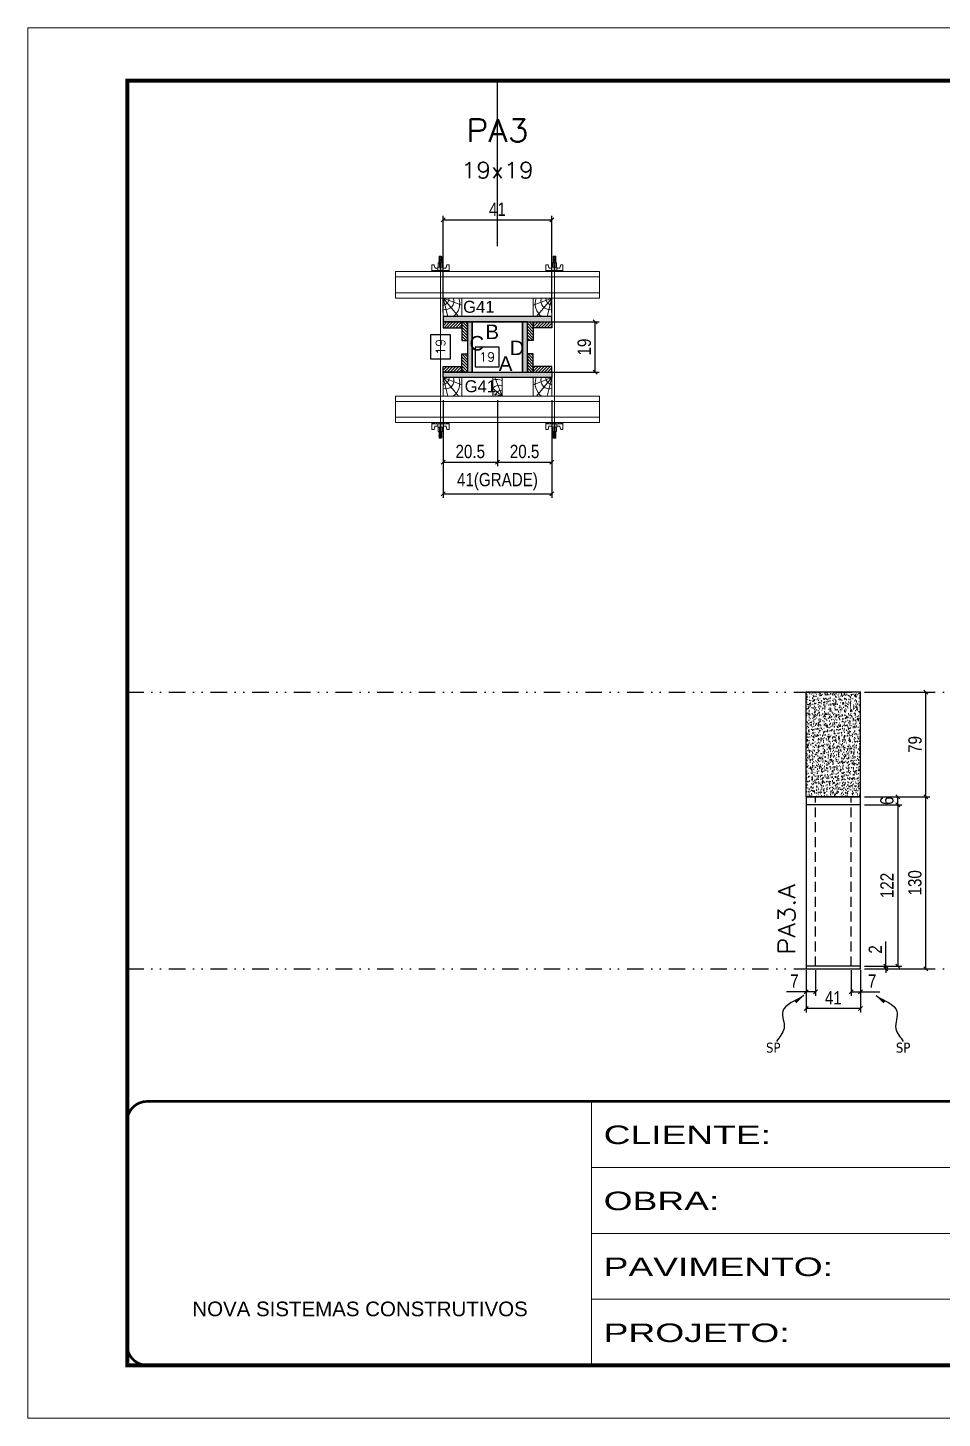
# Model space of a CAD drawing. Extents: x 14400 to 27878, y -21631 to 6985.
# Drawn here: x 19168 to 19859, y -11294 to -10244 of the extents above; entities that cross this region are included whole.
import ezdxf
from ezdxf.enums import TextEntityAlignment as Align

# ---------------------------------------------------------------- set-up
doc = ezdxf.new("R2010")
doc.units = 0
for name, pattern in [('CONTINUO', [0]), ('DASHED', [0.75, 0.5, -0.25]), ('DIVIDE2', [0.625, 0.25, -0.125, 0, -0.125, 0, -0.125]), ('HIDDEN', [0.375, 0.25, -0.125])]:
    doc.linetypes.add(name, pattern=pattern)
for name, color, linetype in [('CHAPA', 1, 'Continuous'), ('COTA', 241, 'Continuous'), ('MEIO_PONT', 93, 'Continuous'), ('Nível', 160, 'Continuous'), ('Painéis', 200, 'Continuous'), ('SARRAFO', 251, 'Continuous'), ('Sarrafo de Pressão', 42, 'HIDDEN'), ('texto', 7, 'Continuous'), ('Texto de Titulo', 7, 'Continuous'), ('Texto Qtd Sarr', 242, 'Continuous'), ('TEXTO_GERAL', 7, 'Continuous')]:
    doc.layers.add(name, color=color, linetype=linetype)
for name, color, linetype, lineweight in [('Folhas', 255, 'Continuous', 9), ('Hachura', 251, 'Continuous', 9), ('Madeira', 126, 'Continuous', 18), ('Perfil Metálico', 224, 'Continuous', 18), ('SARRAFO DE PRESSAO', 251, 'DASHED', 9), ('Texto Seção', 7, 'Continuous', 15)]:
    doc.layers.add(name, color=color, linetype=linetype, lineweight=lineweight)
doc.styles.add('ARIAL', font='arial.ttf')
doc.styles.add('COTA TECNICA', font='techl___.ttf', dxfattribs={"height": 10})
doc.styles.add('COTA TECNICA 2X', font='techl___.ttf', dxfattribs={"height": 10})
doc.styles.add('COTA TECNICA-50', font='techl___.ttf', dxfattribs={"height": 10})
doc.styles.add('REGUA-120', font='ROMANS.shx', dxfattribs={"height": 15})
doc.styles.add('ROMANS', font='romans.shx')
doc.styles.add('SANSSERIF', font='sas_____.pfb')
doc.styles.get("Standard").update_dxf_attribs({"font": 'arial.ttf'})
doc.styles.add('Tecnologia', font='')
doc.styles.get('Tecnologia').set_extended_font_data('Forgotten Futurist')
doc.dimstyles.new('COTA PAINEL-50', dxfattribs={"dimtxt": 10, "dimasz": 3, "dimexe": 3, "dimexo": 3, "dimgap": 3, "dimtad": 1, "dimdec": 1, "dimzin": 12, "dimdsep": 46, "dimtxsty": 'COTA TECNICA-50', "dimblk1": 'OBLIQUE', "dimblk2": 'OBLIQUE', "dimsah": 1, "dimcen": 0.9, "dimclrd": 4, "dimclre": 4, "dimclrt": 240, "dimadec": 1, "dimazin": 3, "dimtfac": 1, "dimtdec": 1, "dimtmove": 0, "dimatfit": 3, "dimfxl": 1, "dimtolj": 1, "dimtzin": 12, "dimarcsym": 0})
doc.dimstyles.new('PAINEL', dxfattribs={"dimtxt": 10, "dimasz": 3, "dimexe": 3, "dimexo": 3, "dimgap": 3, "dimtad": 1, "dimdec": 1, "dimzin": 12, "dimdsep": 46, "dimtxsty": 'COTA TECNICA', "dimblk1": 'OBLIQUE', "dimblk2": 'OBLIQUE', "dimsah": 1, "dimcen": 0.9, "dimclrd": 4, "dimclre": 4, "dimclrt": 240, "dimadec": 1, "dimazin": 3, "dimtfac": 1, "dimtdec": 1, "dimtmove": 0, "dimatfit": 3, "dimfxl": 1, "dimtolj": 1, "dimtzin": 12, "dimarcsym": 0})
doc.dimstyles.new('SECAO PILAR', dxfattribs={"dimtxt": 10, "dimasz": 3, "dimexe": 3, "dimexo": 3, "dimgap": 3, "dimtad": 1, "dimdec": 1, "dimlfac": 0.5, "dimzin": 12, "dimdsep": 46, "dimtxsty": 'COTA TECNICA 2X', "dimblk1": 'OBLIQUE', "dimblk2": 'OBLIQUE', "dimsah": 1, "dimcen": 0.9, "dimclrd": 256, "dimclre": 256, "dimclrt": 256, "dimadec": 1, "dimazin": 3, "dimtfac": 1, "dimtdec": 1, "dimtmove": 0, "dimatfit": 3, "dimfxl": 1, "dimtolj": 1, "dimtzin": 12, "dimarcsym": 0})
doc.dimstyles.new('SECÇÃO 2', dxfattribs={"dimtxt": 7, "dimasz": 6, "dimexe": 0.18, "dimexo": 2, "dimgap": -4, "dimtad": 3, "dimdec": 1, "dimlfac": 0.5, "dimzin": 12, "dimdsep": 46, "dimtxsty": 'ROMANS', "dimblk": 'ARCHTICK', "dimcen": 0.09, "dimse1": 1, "dimse2": 1, "dimsd1": 1, "dimsd2": 1, "dimclrd": 180, "dimclre": 5, "dimclrt": 1, "dimadec": 0, "dimazin": 3, "dimtfac": 1, "dimtdec": 1, "dimtofl": 0, "dimtmove": 0, "dimatfit": 3, "dimldrblk": 'ARCHTICK', "dimfxl": 1, "dimtolj": 1, "dimtzin": 0, "dimarcsym": 0})
doc.dimstyles.get("Standard").update_dxf_attribs({"dimtxt": 0.18, "dimasz": 0.18, "dimexe": 0.18, "dimexo": 0.0625, "dimgap": 0.09, "dimtad": 0, "dimtih": 1, "dimtoh": 1, "dimdec": 4, "dimzin": 0, "dimdsep": 46, "dimtxsty": 'Standard', "dimcen": 0.09, "dimadec": 0, "dimazin": 0, "dimtfac": 1, "dimtdec": 4, "dimtofl": 0, "dimtmove": 0, "dimatfit": 3, "dimfxl": 1, "dimtolj": 1, "dimtzin": 0, "dimarcsym": 0})
pattern_1 = [(225, (10061.0847, -33395.4511), (1.12253202, -1.12253202), [])]
pattern_2 = [(225, (10358.0847, -33395.4511), (1.12253202, -1.12253202), [])]
pattern_3 = [(135, (-3345.7717, -1001.0911), (-1.12253202, -1.12253202), [])]
pattern_4 = [(135, (-3283.7717, -1001.0911), (-1.12253202, -1.12253202), [])]

# ---------------------------------------------------------------- blocks, each defined once
blk = doc.blocks.new('9999999999')
at = {"color": 30, "linetype": 'CONTINUO'}
for p, q in [((98564.6, 34230.2), (98564.6, 34429.4)), ((98564.6, 34379.6), (99584, 34379.6)), ((98564.6, 34329.8), (99488, 34329.8)), ((98564.6, 34280), (99488, 34280))]:
    blk.add_line(p, q, dxfattribs=at)
at = {"color": 30, "linetype": 'CONTINUO', "const_width": 2}
blk.add_lwpolyline([(99584, 34230.2), (99584, 34414.4, 0.414214), (99569, 34429.4), (98229, 34429.4, 0.414214), (98214, 34414.4), (98214, 34245.2, 0.414214), (98229, 34230.2), (99584, 34230.2)], format="xyb", dxfattribs=at)
at = {"layer": 'Folhas'}
blk.add_lwpolyline([(98139, 34190.2), (99624, 34190.2), (99624, 35240.2), (98139, 35240.2)], close=True, dxfattribs=at)
at = {"layer": 'Folhas', "color": 30, "const_width": 3}
blk.add_lwpolyline([(98214, 34230.2), (99584, 34230.2), (99584, 35200.2), (98214, 35200.2)], close=True, dxfattribs=at)
at = {"color": 7, "linetype": 'Continuous', "ltscale": 5, "style": 'ARIAL'}
blk.add_text('NOVA SISTEMAS CONSTRUTIVOS', height=11.059, dxfattribs=at).set_placement((98263.2, 34267.2))
at = {"layer": 'Folhas', "color": 7, "style": 'Tecnologia', "width": 1.5}
for s, p in [('CLIENTE:', (98573.7, 34397.2)), ('OBRA:', (98573.7, 34347.3)), ('PAVIMENTO:', (98573.7, 34297.5)), ('PROJETO:', (98573.7, 34247.7))]:
    blk.add_text(s, height=14, dxfattribs=at).set_placement(p)
blk = doc.blocks.new('titulo1')
at = {"layer": 'Defpoints', "color": 252, "linetype": 'HIDDEN', "ltscale": 2}
blk.add_line((0, 0), (0, 125), dxfattribs=at)
at = {"layer": 'Defpoints', "style": 'ROMANS', "oblique": 15}
blk.add_attdef('FOLHA', text='', height=10, dxfattribs=at).set_placement((0, 15.6), align=Align.MIDDLE_CENTER)
at = {"layer": 'Texto Qtd Sarr', "color": 3, "style": 'ROMANS', "oblique": 15}
for tag, height, p in [('TITULO', 17, (0, 71.4)), ('SEÇÃO', 12, (0, 41.5))]:
    blk.add_attdef(tag, text='', height=height, dxfattribs=at).set_placement(p, align=Align.MIDDLE_CENTER)
blk = doc.blocks.new('*D1980')
at = {"layer": 'COTA', "color": 180, "lineweight": -2, "transparency": 16777216}
for p, q in [((19524.2, -10485), (19506.2, -10485)), ((19506.2, -10485), (19506.2, -10500)), ((19524.2, -10500), (19524.2, -10485)), ((19506.2, -10500), (19524.2, -10500))]:
    blk.add_line(p, q, dxfattribs=at)
at = {"layer": 'Defpoints', "color": 0, "transparency": 16777216}
for p in [(19504, -10504), (19542, -10504), (19542, -10504)]:
    blk.add_point(p, dxfattribs=at)
at = {"layer": 'COTA', "color": 1, "transparency": 16777216, "insert": (19515.2, -10492.5), "char_height": 7, "attachment_point": 5, "style": 'ROMANS'}
blk.add_mtext('\\A1;19', dxfattribs=at)
blk = doc.blocks.new('_ArchTick')
at = {"color": 0, "linetype": 'ByBlock', "const_width": 0.15}
blk.add_lwpolyline([(-0.5, -0.5), (0.5, 0.5)], dxfattribs=at)
blk = doc.blocks.new('*D1981')
at = {"layer": 'COTA', "color": 180, "lineweight": -2, "transparency": 16777216}
for p, q in [((19487.6, -10475.8), (19472.6, -10475.8)), ((19472.6, -10475.8), (19472.6, -10493.8)), ((19487.6, -10493.8), (19487.6, -10475.8)), ((19472.6, -10493.8), (19487.6, -10493.8))]:
    blk.add_line(p, q, dxfattribs=at)
at = {"layer": 'Defpoints', "color": 0, "transparency": 16777216}
for p in [(19491.6, -10466), (19504, -10466), (19504, -10504)]:
    blk.add_point(p, dxfattribs=at)
at = {"layer": 'COTA', "color": 1, "transparency": 16777216, "insert": (19480.1, -10484.8), "char_height": 7, "attachment_point": 5, "rotation": 90, "style": 'ROMANS'}
blk.add_mtext('\\A1;19', dxfattribs=at)
blk = doc.blocks.new('_Oblique')
at = {"color": 0, "linetype": 'ByBlock', "lineweight": -2}
blk.add_line((-0.5, -0.5), (0.5, 0.5), dxfattribs=at)
blk = doc.blocks.new('*D1986')
at = {"layer": 'COTA', "lineweight": -2, "transparency": 16777216}
for p, q in [((19548.6, -10466), (19599.7, -10466)), ((19596.7, -10504), (19596.7, -10466)), ((19548.6, -10504), (19599.7, -10504))]:
    blk.add_line(p, q, dxfattribs=at)
at = {"layer": 'Defpoints', "color": 0, "transparency": 16777216}
for p in [(19545.6, -10466), (19596.7, -10466), (19545.6, -10504)]:
    blk.add_point(p, dxfattribs=at)
at = {"layer": 'COTA', "lineweight": -2, "transparency": 16777216, "xscale": 3, "yscale": 3, "zscale": 3}
for p, rotation in [((19596.7, -10466), 90), ((19596.7, -10504), 270)]:
    blk.add_blockref('_Oblique', p, dxfattribs=dict(at, rotation=rotation))
at = {"layer": 'COTA', "transparency": 16777216, "insert": (19588.6, -10485), "char_height": 10, "attachment_point": 5, "rotation": 90, "style": 'COTA TECNICA 2X'}
blk.add_mtext('\\A1;19', dxfattribs=at)
blk = doc.blocks.new('*D1982')
at = {"layer": 'COTA', "lineweight": -2, "transparency": 16777216}
for p, q in [((19482, -10525), (19482, -10598.8)), ((19564, -10525), (19564, -10598.8)), ((19482, -10595.8), (19564, -10595.8))]:
    blk.add_line(p, q, dxfattribs=at)
at = {"layer": 'Defpoints', "color": 0, "transparency": 16777216}
for p in [(19482, -10522), (19564, -10522), (19564, -10595.8)]:
    blk.add_point(p, dxfattribs=at)
at = {"layer": 'COTA', "lineweight": -2, "transparency": 16777216, "xscale": 3, "yscale": 3, "zscale": 3, "rotation": 180}
blk.add_blockref('_Oblique', (19482, -10595.8), dxfattribs=at)
at = {"layer": 'COTA', "lineweight": -2, "transparency": 16777216, "xscale": 3, "yscale": 3, "zscale": 3}
blk.add_blockref('_Oblique', (19564, -10595.8), dxfattribs=at)
at = {"layer": 'COTA', "transparency": 16777216, "insert": (19523, -10586.6), "char_height": 10, "attachment_point": 5, "style": 'COTA TECNICA 2X'}
blk.add_mtext('\\A1;41(GRADE)', dxfattribs=at)
blk = doc.blocks.new('*D1983')
at = {"layer": 'COTA', "lineweight": -2, "transparency": 16777216}
for p, q in [((19523, -10525), (19523, -10575)), ((19564, -10525), (19564, -10575)), ((19523, -10572), (19564, -10572))]:
    blk.add_line(p, q, dxfattribs=at)
at = {"layer": 'Defpoints', "color": 0, "transparency": 16777216}
for p in [(19523, -10522), (19564, -10522), (19564, -10572)]:
    blk.add_point(p, dxfattribs=at)
at = {"layer": 'COTA', "lineweight": -2, "transparency": 16777216, "xscale": 3, "yscale": 3, "zscale": 3, "rotation": 180}
blk.add_blockref('_Oblique', (19523, -10572), dxfattribs=at)
at = {"layer": 'COTA', "lineweight": -2, "transparency": 16777216, "xscale": 3, "yscale": 3, "zscale": 3}
blk.add_blockref('_Oblique', (19564, -10572), dxfattribs=at)
at = {"layer": 'COTA', "transparency": 16777216, "insert": (19543.5, -10563.9), "char_height": 10, "attachment_point": 5, "style": 'COTA TECNICA 2X'}
blk.add_mtext('\\A1;20.5', dxfattribs=at)
blk = doc.blocks.new('*D1984')
at = {"layer": 'COTA', "lineweight": -2, "transparency": 16777216}
for p, q in [((19482, -10525), (19482, -10575)), ((19523, -10525), (19523, -10575)), ((19482, -10572), (19523, -10572))]:
    blk.add_line(p, q, dxfattribs=at)
at = {"layer": 'Defpoints', "color": 0, "transparency": 16777216}
for p in [(19482, -10522), (19523, -10522), (19523, -10572)]:
    blk.add_point(p, dxfattribs=at)
at = {"layer": 'COTA', "lineweight": -2, "transparency": 16777216, "xscale": 3, "yscale": 3, "zscale": 3, "rotation": 180}
blk.add_blockref('_Oblique', (19482, -10572), dxfattribs=at)
at = {"layer": 'COTA', "lineweight": -2, "transparency": 16777216, "xscale": 3, "yscale": 3, "zscale": 3}
blk.add_blockref('_Oblique', (19523, -10572), dxfattribs=at)
at = {"layer": 'COTA', "transparency": 16777216, "insert": (19502.5, -10563.9), "char_height": 10, "attachment_point": 5, "style": 'COTA TECNICA 2X'}
blk.add_mtext('\\A1;20.5', dxfattribs=at)
blk = doc.blocks.new('*D1985')
at = {"layer": 'COTA', "lineweight": -2, "transparency": 16777216}
for p, q in [((19482, -10459), (19482, -10385.9)), ((19482, -10388.9), (19564, -10388.9)), ((19564, -10459), (19564, -10385.9))]:
    blk.add_line(p, q, dxfattribs=at)
at = {"layer": 'Defpoints', "color": 0, "transparency": 16777216}
for p in [(19564, -10388.9), (19482, -10462), (19564, -10462)]:
    blk.add_point(p, dxfattribs=at)
at = {"layer": 'COTA', "lineweight": -2, "transparency": 16777216, "xscale": 3, "yscale": 3, "zscale": 3, "rotation": 180}
blk.add_blockref('_Oblique', (19482, -10388.9), dxfattribs=at)
at = {"layer": 'COTA', "lineweight": -2, "transparency": 16777216, "xscale": 3, "yscale": 3, "zscale": 3}
blk.add_blockref('_Oblique', (19564, -10388.9), dxfattribs=at)
at = {"layer": 'COTA', "transparency": 16777216, "insert": (19523, -10380.9), "char_height": 10, "attachment_point": 5, "style": 'COTA TECNICA 2X'}
blk.add_mtext('\\A1;41', dxfattribs=at)
blk = doc.blocks.new('C')
at = {"layer": 'Hachura', "color": 0}
for p, q in [((0, 3.22), (0, -3.22)), ((0.45, 3.22), (0, 3.22)), ((0.46, 3.16), (0, 3.16)), ((0.46, 3.05), (0, 3.05)), ((0.46, 2.88), (0, 2.88)), ((0, 2.75), (0, -1.16)), ((0.46, 2.65), (0, 2.65)), ((0.46, 2.23), (0, 2.23)), ((0.46, 1.51), (0, 1.51)), ((0.39, 0.49), (0.17, 0.49)), ((0.45, -3.23), (0.45, 3.22)), ((0.45, 3.22), (2.58, 3.22)), ((1.74, 0.97), (0.45, 0.97)), ((1.45, 0.1), (0.45, 0.1)), ((1.35, 1.94), (1.35, 0.96)), ((2.58, 2.39), (1.47, 2.09)), ((1.74, -0.97), (1.74, 0.97)), ((1.74, 0.97), (1.74, 0.84)), ((1.74, 0.97), (1.74, 0.84)), ((1.74, 0.84), (3.35, 0.84)), ((3.35, 0.45), (1.74, 0.45)), ((2.58, 3.22), (2.58, 2.39)), ((3.32, 0.84), (3.32, -0.84)), ((3.35, 0.84), (3.35, -0.84)), ((3.68, 0.45), (3.35, 0.45)), ((3.84, -0.52), (3.35, 0.45)), ((3.35, 0.06), (3.67, -0.57)), ((3.68, 0.45), (4.16, -0.52)), ((3.72, 0.5), (4.25, -0.57)), ((4.37, -0.55), (3.83, 0.53)), ((4.15, 0.45), (3.93, 0.45)), ((4.42, -0.52), (3.93, 0.45)), ((4.15, 0.45), (4.26, 0.45)), ((4.26, 0.45), (4.74, -0.52)), ((4.3, 0.5), (4.83, -0.57)), ((4.95, -0.55), (4.41, 0.53)), ((4.51, 0.45), (4.84, 0.45)), ((5, -0.52), (4.51, 0.45)), ((4.84, 0.45), (5.32, -0.52)), ((4.88, 0.5), (5.41, -0.57)), ((5.53, -0.55), (4.99, 0.53)), ((5.58, -0.52), (5.09, 0.45)), ((5.42, 0.45), (5.09, 0.45)), ((5.58, -0.52), (5.09, 0.45)), ((5.42, 0.45), (5.74, -0.19)), ((5.46, 0.5), (5.74, -0.07)), ((5.74, 0.19), (5.57, 0.53)), ((5.74, 0.32), (5.68, 0.45)), ((5.68, 0.45), (5.74, 0.45)), ((5.74, 0.45), (5.9, 0.29)), ((5.74, 0.45), (5.74, -0.52)), ((5.9, -0.36), (5.9, 0.29)), ((0.45, 0), (0, 0)), ((0.46, -1.52), (0, -1.52)), ((0.46, -2.23), (0, -2.23)), ((0.46, -2.65), (0, -2.65)), ((0.46, -2.88), (0, -2.88)), ((0.46, -3.05), (0, -3.05)), ((0.46, -3.16), (0, -3.16)), ((0, -3.22), (2.57, -3.22)), ((0.08, -0.48), (0.29, -0.48)), ((0.29, -0.48), (0.4, -0.48)), ((0.45, 0), (0.45, -0.97)), ((0.45, -0.16), (1.45, -0.16)), ((0.45, -0.65), (0.45, -0.32)), ((0.45, -3.23), (0.45, -0.65)), ((0.45, -0.97), (1.74, -0.97)), ((1.35, -1.94), (1.35, -0.97)), ((2.58, -2.39), (1.47, -2.1)), ((3.35, -0.32), (1.74, -0.32)), ((3.35, -0.84), (1.74, -0.84)), ((2.58, -3.23), (2.58, -2.39)), ((3.35, -0.07), (3.58, -0.52)), ((3.35, -0.52), (3.58, -0.52)), ((3.84, -0.52), (4.16, -0.52)), ((4.42, -0.52), (4.74, -0.52)), ((4.63, -0.52), (4.74, -0.52)), ((5, -0.52), (5.32, -0.52)), ((5.58, -0.52), (5.74, -0.52)), ((5.74, -0.52), (5.9, -0.36)), ((5.74, -0.52), (5.74, -0.52))]:
    blk.add_line(p, q, dxfattribs=at)
for centre, radius, start, end in [((1.52, 1.94), 0.161, 104.7436, 180), ((1.44, -0.03), 0.129, 272.695, 87.305), ((3.81, 0.39), 0.143, 25.5688, 154.4312), ((4.39, 0.39), 0.143, 25.5688, 154.4312), ((4.97, 0.39), 0.143, 25.5688, 154.4312), ((5.55, 0.39), 0.143, 25.5688, 154.4312), ((0.17, -0.37), 0.174, 221.744, 317.8592), ((1.52, -1.94), 0.161, 180, 255.2564), ((3.71, -0.4), 0.174, 222.1408, 318.256), ((4.29, -0.4), 0.174, 222.1408, 318.256), ((4.87, -0.4), 0.174, 222.1408, 318.256), ((5.45, -0.4), 0.174, 222.1408, 318.256), ((5.61, -0.4), 0.174, 317.8592, 318.256)]:
    blk.add_arc(centre, radius, start, end, dxfattribs=at)
blk = doc.blocks.new('PONTALETE')
at = {"layer": 'Madeira'}
for q in [(2.71, 7), (7, 5.76), (7, 1.74)]:
    blk.add_line((0, 0), q, dxfattribs=at)
blk.add_lwpolyline([(0, 0), (7, 0), (7, 7), (0, 7)], close=True, dxfattribs=at)
for centre, radius, start, end in [((2.04, 0.06), 6.23, 37.2818, 109.0913), ((1.09, 0.9), 3.19, 343.603, 109.9847), ((-0.21, -0.78), 3.09, 14.6322, 86.0383)]:
    blk.add_arc(centre, radius, start, end, dxfattribs=at)
blk = doc.blocks.new('MEIO PONTALETE')
at = {"layer": 'Madeira'}
for q in [(2.71, 7), (3.5, 2.88), (3.5, 0.87)]:
    blk.add_line((0, 0), q, dxfattribs=at)
blk.add_lwpolyline([(0, 0), (3.5, 0), (3.5, 7), (0, 7)], close=True, dxfattribs=at)
for centre, radius, start, end in [((2.04, 0.06), 6.23, 76.4499, 109.0913), ((1.09, 0.9), 3.19, 40.9063, 109.9847), ((-0.21, -0.78), 3.09, 14.6322, 86.0383)]:
    blk.add_arc(centre, radius, start, end, dxfattribs=at)
blk = doc.blocks.new('*D1991')
at = {"layer": 'COTA', "color": 4, "lineweight": -2, "transparency": 16777216}
for p, q in [((19756.1, -10955.6), (19756.1, -10987.5)), ((19797.1, -10955.6), (19797.1, -10987.5)), ((19797.1, -10984.5), (19756.1, -10984.5))]:
    blk.add_line(p, q, dxfattribs=at)
at = {"layer": 'Defpoints', "color": 0, "transparency": 16777216}
for p in [(19756.1, -10952.6), (19797.1, -10952.6), (19756.1, -10984.5)]:
    blk.add_point(p, dxfattribs=at)
at = {"layer": 'COTA', "color": 4, "lineweight": -2, "transparency": 16777216, "xscale": 3, "yscale": 3, "zscale": 3, "rotation": 180}
blk.add_blockref('_Oblique', (19756.1, -10984.5), dxfattribs=at)
at = {"layer": 'COTA', "color": 4, "lineweight": -2, "transparency": 16777216, "xscale": 3, "yscale": 3, "zscale": 3}
blk.add_blockref('_Oblique', (19797.1, -10984.5), dxfattribs=at)
at = {"layer": 'COTA', "color": 240, "transparency": 16777216, "insert": (19776.6, -10976.4), "char_height": 10, "attachment_point": 5, "style": 'COTA TECNICA'}
blk.add_mtext('\\A1;41', dxfattribs=at)
blk = doc.blocks.new('*D1992')
at = {"layer": 'COTA', "color": 4, "lineweight": -2, "transparency": 16777216}
for p, q in [((19790.1, -10955.6), (19790.1, -10974.9)), ((19797.1, -10957.6), (19797.1, -10974.9)), ((19790.1, -10971.9), (19797.1, -10971.9)), ((19797.1, -10971.9), (19811.8, -10971.9))]:
    blk.add_line(p, q, dxfattribs=at)
at = {"layer": 'Defpoints', "color": 0, "transparency": 16777216}
for p in [(19790.1, -10952.6), (19797.1, -10954.6), (19797.1, -10971.9)]:
    blk.add_point(p, dxfattribs=at)
at = {"layer": 'COTA', "color": 4, "lineweight": -2, "transparency": 16777216, "xscale": 3, "yscale": 3, "zscale": 3, "rotation": 180}
blk.add_blockref('_Oblique', (19790.1, -10971.9), dxfattribs=at)
at = {"layer": 'COTA', "color": 4, "lineweight": -2, "transparency": 16777216, "xscale": 3, "yscale": 3, "zscale": 3}
blk.add_blockref('_Oblique', (19797.1, -10971.9), dxfattribs=at)
at = {"layer": 'COTA', "color": 240, "transparency": 16777216, "insert": (19805.9, -10963.8), "char_height": 10, "attachment_point": 5, "style": 'COTA TECNICA-50'}
blk.add_mtext('\\A1;7', dxfattribs=at)
blk = doc.blocks.new('*D1993')
at = {"layer": 'COTA', "color": 4, "lineweight": -2, "transparency": 16777216}
for p, q in [((19756.1, -10957.6), (19756.1, -10974.9)), ((19763.1, -10955.6), (19763.1, -10974.9)), ((19756.1, -10971.9), (19741.3, -10971.9)), ((19763.1, -10971.9), (19756.1, -10971.9))]:
    blk.add_line(p, q, dxfattribs=at)
at = {"layer": 'Defpoints', "color": 0, "transparency": 16777216}
for p in [(19756.1, -10954.6), (19763.1, -10952.6), (19756.1, -10971.9)]:
    blk.add_point(p, dxfattribs=at)
at = {"layer": 'COTA', "color": 4, "lineweight": -2, "transparency": 16777216, "xscale": 3, "yscale": 3, "zscale": 3, "rotation": 180}
blk.add_blockref('_Oblique', (19756.1, -10971.9), dxfattribs=at)
at = {"layer": 'COTA', "color": 4, "lineweight": -2, "transparency": 16777216, "xscale": 3, "yscale": 3, "zscale": 3}
blk.add_blockref('_Oblique', (19763.1, -10971.9), dxfattribs=at)
at = {"layer": 'COTA', "color": 240, "transparency": 16777216, "insert": (19747.2, -10963.8), "char_height": 10, "attachment_point": 5, "style": 'COTA TECNICA-50'}
blk.add_mtext('\\A1;7', dxfattribs=at)
blk = doc.blocks.new('*D1994')
at = {"layer": 'COTA', "color": 4, "lineweight": -2, "transparency": 16777216}
for p, q in [((19816.3, -10952.6), (19816.3, -10933.8)), ((19800.1, -10952.6), (19819.3, -10952.6)), ((19800.1, -10954.6), (19819.3, -10954.6)), ((19816.3, -10954.6), (19816.3, -10952.6)), ((19816.3, -10954.6), (19816.3, -10957.6))]:
    blk.add_line(p, q, dxfattribs=at)
at = {"layer": 'Defpoints', "color": 0, "transparency": 16777216}
for p in [(19797.1, -10952.6), (19797.1, -10954.6), (19816.3, -10954.6)]:
    blk.add_point(p, dxfattribs=at)
at = {"layer": 'COTA', "color": 4, "lineweight": -2, "transparency": 16777216, "xscale": 3, "yscale": 3, "zscale": 3}
for p, rotation in [((19816.3, -10952.6), 270), ((19816.3, -10954.6), 90)]:
    blk.add_blockref('_Oblique', p, dxfattribs=dict(at, rotation=rotation))
at = {"layer": 'COTA', "color": 240, "transparency": 16777216, "insert": (19808.3, -10939.9), "char_height": 10, "attachment_point": 5, "rotation": 90, "style": 'COTA TECNICA-50'}
blk.add_mtext('\\A1;2', dxfattribs=at)
blk = doc.blocks.new('*D1995')
at = {"layer": 'COTA', "color": 4, "lineweight": -2, "transparency": 16777216}
for p, q in [((19800.1, -10745.6), (19849.4, -10745.6)), ((19846.4, -10824.6), (19846.4, -10745.6)), ((19800.1, -10824.6), (19849.4, -10824.6))]:
    blk.add_line(p, q, dxfattribs=at)
at = {"layer": 'Defpoints', "color": 0, "transparency": 16777216}
for p in [(19797.1, -10745.6), (19846.4, -10745.6), (19797.1, -10824.6)]:
    blk.add_point(p, dxfattribs=at)
at = {"layer": 'COTA', "color": 4, "lineweight": -2, "transparency": 16777216, "xscale": 3, "yscale": 3, "zscale": 3}
for p, rotation in [((19846.4, -10745.6), 90), ((19846.4, -10824.6), 270)]:
    blk.add_blockref('_Oblique', p, dxfattribs=dict(at, rotation=rotation))
at = {"layer": 'COTA', "color": 240, "transparency": 16777216, "insert": (19838.3, -10785.1), "char_height": 10, "attachment_point": 5, "rotation": 90, "style": 'COTA TECNICA-50'}
blk.add_mtext('\\A1;79', dxfattribs=at)
blk = doc.blocks.new('*D1996')
at = {"layer": 'COTA', "color": 4, "linetype": 'ByBlock', "lineweight": -2, "transparency": 16777216}
for p, q in [((19800.1, -10824.6), (19849.4, -10824.6)), ((19846.4, -10954.6), (19846.4, -10824.6)), ((19800.1, -10954.6), (19849.4, -10954.6))]:
    blk.add_line(p, q, dxfattribs=at)
at = {"layer": 'Defpoints', "color": 0, "linetype": 'ByBlock', "transparency": 16777216}
for p in [(19797.1, -10824.6), (19846.4, -10824.6), (19797.1, -10954.6)]:
    blk.add_point(p, dxfattribs=at)
at = {"layer": 'COTA', "color": 4, "linetype": 'ByBlock', "lineweight": -2, "transparency": 16777216, "xscale": 3, "yscale": 3, "zscale": 3}
for p, rotation in [((19846.4, -10824.6), 90), ((19846.4, -10954.6), 270)]:
    blk.add_blockref('_Oblique', p, dxfattribs=dict(at, rotation=rotation))
at = {"layer": 'COTA', "color": 240, "linetype": 'ByBlock', "transparency": 16777216, "insert": (19838.2, -10889.6), "char_height": 10, "attachment_point": 5, "rotation": 90, "style": 'COTA TECNICA'}
blk.add_mtext('\\A1;130', dxfattribs=at)
blk = doc.blocks.new('*D1997')
at = {"layer": 'COTA', "color": 4, "linetype": 'ByBlock', "lineweight": -2, "transparency": 16777216}
for p, q in [((19800.1, -10824.6), (19849.4, -10824.6)), ((19846.4, -10954.6), (19846.4, -10824.6)), ((19800.1, -10954.6), (19849.4, -10954.6))]:
    blk.add_line(p, q, dxfattribs=at)
at = {"layer": 'Defpoints', "color": 0, "linetype": 'ByBlock', "transparency": 16777216}
for p in [(19797.1, -10824.6), (19846.4, -10824.6), (19797.1, -10954.6)]:
    blk.add_point(p, dxfattribs=at)
at = {"layer": 'COTA', "color": 4, "linetype": 'ByBlock', "lineweight": -2, "transparency": 16777216, "xscale": 3, "yscale": 3, "zscale": 3}
for p, rotation in [((19846.4, -10824.6), 90), ((19846.4, -10954.6), 270)]:
    blk.add_blockref('_Oblique', p, dxfattribs=dict(at, rotation=rotation))
at = {"layer": 'COTA', "color": 240, "linetype": 'ByBlock', "transparency": 16777216, "insert": (19838.2, -10889.6), "char_height": 10, "attachment_point": 5, "rotation": 90, "style": 'COTA TECNICA'}
blk.add_mtext('\\A1;130', dxfattribs=at)
blk = doc.blocks.new('*D1998')
at = {"layer": 'COTA', "color": 4, "lineweight": -2, "transparency": 16777216}
for p, q in [((19800.1, -10830.6), (19828.2, -10830.6)), ((19825.2, -10830.6), (19825.2, -10952.6)), ((19800.1, -10952.6), (19828.2, -10952.6))]:
    blk.add_line(p, q, dxfattribs=at)
at = {"layer": 'Defpoints', "color": 0, "transparency": 16777216}
for p in [(19797.1, -10830.6), (19797.1, -10952.6), (19825.2, -10952.6)]:
    blk.add_point(p, dxfattribs=at)
at = {"layer": 'COTA', "color": 4, "lineweight": -2, "transparency": 16777216, "xscale": 3, "yscale": 3, "zscale": 3}
for p, rotation in [((19825.2, -10830.6), 90), ((19825.2, -10952.6), 270)]:
    blk.add_blockref('_Oblique', p, dxfattribs=dict(at, rotation=rotation))
at = {"layer": 'COTA', "color": 240, "transparency": 16777216, "insert": (19817.1, -10891.6), "char_height": 10, "attachment_point": 5, "rotation": 90, "style": 'COTA TECNICA'}
blk.add_mtext('\\A1;122', dxfattribs=at)
blk = doc.blocks.new('*D1999')
at = {"layer": 'COTA', "color": 4, "lineweight": -2, "transparency": 16777216}
for p, q in [((19800.1, -10824.6), (19828.2, -10824.6)), ((19825.2, -10830.6), (19825.2, -10824.6)), ((19800.1, -10830.6), (19828.2, -10830.6))]:
    blk.add_line(p, q, dxfattribs=at)
at = {"layer": 'Defpoints', "color": 0, "transparency": 16777216}
for p in [(19797.1, -10824.6), (19825.2, -10824.6), (19797.1, -10830.6)]:
    blk.add_point(p, dxfattribs=at)
at = {"layer": 'COTA', "color": 4, "lineweight": -2, "transparency": 16777216, "xscale": 3, "yscale": 3, "zscale": 3}
for p, rotation in [((19825.2, -10824.6), 90), ((19825.2, -10830.6), 270)]:
    blk.add_blockref('_Oblique', p, dxfattribs=dict(at, rotation=rotation))
at = {"layer": 'COTA', "color": 240, "transparency": 16777216, "insert": (19817.1, -10827.6), "char_height": 10, "attachment_point": 5, "rotation": 90, "style": 'COTA TECNICA'}
blk.add_mtext('\\A1;6', dxfattribs=at)

msp = doc.modelspace()

# ---------------------------------------------------------------- hatches: boundary and pattern name
at = {"layer": 'COTA', "linetype": 'ByBlock'}
h = msp.add_hatch(dxfattribs=at)
h.set_pattern_fill('AR-CONC', color=256, scale=0.03)
h.set_pattern_definition([(50, (14313.9736, -21796.059), (5.46554, -0.4781726), [0.5715, -6.2865]), (355, (14313.9736, -21796.059), (-1.0573026, 5.7317054), [0.4572, -5.0292175]), (100.451445, (14314.429, -21796.0986), (4.4082374, 5.2535326), [0.4857003, -5.3427073]), (46.1842, (14313.9736, -21794.535), (8.1323712, -1.26127), [0.85725, -9.42975]), (96.63556, (14314.651, -21794.64), (7.122124, 7.4227837), [0.7285507, -8.014068]), (351.18415, (14313.974, -21794.535), (7.122124, 7.422784), [0.685799, -7.543792]), (21, (14314.7356, -21794.916), (4.5484317, -3.067956), [0.5715, -6.2865]), (326, (14314.7356, -21794.916), (1.8540609, 5.525639), [0.4572, -5.0292]), (71.451445, (14315.1146, -21795.1715), (6.4024926, 2.457683), [0.4857003, -5.3426981]), (37.5, (14313.9736, -21796.0588), (0.0926581, 2.53665117), [0, -4.96824, 0, -5.1054, 0, -5.04825]), (7.5, (14313.9736, -21796.0588), (2.0045899, 3.00541724), [0, -2.91084, 0, -4.85394, 0, -1.92405]), (327.5, (14312.2743, -21796.0588), (4.06771786, -0.17186232), [0, -1.905, 0, -5.9436, 0, -7.8867]), (317.5, (14311.5123, -21796.0588), (4.4438754, 0.7627947), [0, -2.4765, 0, -3.94716, 0, -5.6007])])
h.paths.add_polyline_path([(19756.06, -10824.62), (19797.06, -10824.62), (19797.06, -10745.62), (19756.06, -10745.62)])
at = {"layer": 'Hachura'}
h = msp.add_hatch(color=256, dxfattribs=at)
h.dxf.hatch_style = 1
h.paths.add_polyline_path([(19564.04, -10466.04), (19564.04, -10462.04), (19482.04, -10462.04), (19482.04, -10466.04)])
h = msp.add_hatch(color=256, dxfattribs=at)
h.dxf.hatch_style = 1
h.paths.add_polyline_path([(19564.04, -10466.04), (19564.04, -10462.04), (19482.04, -10462.04), (19482.04, -10466.04)])
h = msp.add_hatch(dxfattribs=at)
h.set_pattern_fill('ANSI31', color=256, scale=0.5, angle=180, style=0)
h.set_pattern_definition(pattern_2)
h.paths.add_polyline_path([(19496.04, -10466.04), (19496.04, -10470.44), (19482.04, -10470.44), (19482.04, -10466.04)])
h = msp.add_hatch(dxfattribs=at)
h.set_pattern_fill('ANSI31', color=256, scale=0.5, angle=90, style=0)
h.set_pattern_definition(pattern_4)
h.paths.add_polyline_path([(19500.44, -10480.04), (19496.04, -10480.04), (19496.04, -10466.04), (19500.44, -10466.04)])
h = msp.add_hatch(color=256, dxfattribs=at)
h.dxf.hatch_style = 1
h.paths.add_polyline_path([(19500.44, -10504.04), (19504.04, -10504.04), (19504.04, -10466.04), (19500.44, -10466.04)])
h = msp.add_hatch(color=256, dxfattribs=at)
h.dxf.hatch_style = 1
h.paths.add_polyline_path([(19500.44, -10504.04), (19504.04, -10504.04), (19504.04, -10466.04), (19500.44, -10466.04)])
h = msp.add_hatch(color=256, dxfattribs=at)
h.dxf.hatch_style = 1
h.paths.add_polyline_path([(19542.04, -10504.04), (19545.64, -10504.04), (19545.64, -10466.04), (19542.04, -10466.04)])
h = msp.add_hatch(color=256, dxfattribs=at)
h.dxf.hatch_style = 1
h.paths.add_polyline_path([(19542.04, -10504.04), (19545.64, -10504.04), (19545.64, -10466.04), (19542.04, -10466.04)])
h = msp.add_hatch(dxfattribs=at)
h.set_pattern_fill('ANSI31', color=256, scale=0.5, angle=90, style=0)
h.set_pattern_definition(pattern_3)
h.paths.add_polyline_path([(19545.64, -10480.04), (19550.04, -10480.04), (19550.04, -10466.04), (19545.64, -10466.04)])
h = msp.add_hatch(dxfattribs=at)
h.set_pattern_fill('ANSI31', color=256, scale=0.5, angle=180, style=0)
h.set_pattern_definition(pattern_1)
h.paths.add_polyline_path([(19550.04, -10466.04), (19550.04, -10470.44), (19564.04, -10470.44), (19564.04, -10466.04)])
h = msp.add_hatch(dxfattribs=at)
h.set_pattern_fill('ANSI31', color=256, scale=0.5, angle=180, style=0)
h.set_pattern_definition(pattern_2)
h.paths.add_polyline_path([(19496.04, -10504.04), (19496.04, -10499.64), (19482.04, -10499.64), (19482.04, -10504.04)])
h = msp.add_hatch(dxfattribs=at)
h.set_pattern_fill('ANSI31', color=256, scale=0.5, angle=90, style=0)
h.set_pattern_definition(pattern_4)
h.paths.add_polyline_path([(19500.44, -10490.04), (19496.04, -10490.04), (19496.04, -10504.04), (19500.44, -10504.04)])
h = msp.add_hatch(dxfattribs=at)
h.set_pattern_fill('ANSI31', color=256, scale=0.5, angle=90, style=0)
h.set_pattern_definition(pattern_3)
h.paths.add_polyline_path([(19545.64, -10490.04), (19550.04, -10490.04), (19550.04, -10504.04), (19545.64, -10504.04)])
h = msp.add_hatch(dxfattribs=at)
h.set_pattern_fill('ANSI31', color=256, scale=0.5, angle=180, style=0)
h.set_pattern_definition(pattern_1)
h.paths.add_polyline_path([(19550.04, -10504.04), (19550.04, -10499.64), (19564.04, -10499.64), (19564.04, -10504.04)])
h = msp.add_hatch(color=256, dxfattribs=at)
h.dxf.hatch_style = 1
h.paths.add_polyline_path([(19564.04, -10504.04), (19564.04, -10508.04), (19482.04, -10508.04), (19482.04, -10504.04)])
h = msp.add_hatch(color=256, dxfattribs=at)
h.dxf.hatch_style = 1
h.paths.add_polyline_path([(19564.04, -10504.04), (19564.04, -10508.04), (19482.04, -10508.04), (19482.04, -10504.04)])

# ---------------------------------------------------------------- linework, layer by layer
at = {"layer": 'CHAPA'}
for points in [[(19564.04, -10466.04), (19564.04, -10462.04), (19482.04, -10462.04), (19482.04, -10466.04)], [(19564.04, -10466.04), (19564.04, -10462.04), (19482.04, -10462.04), (19482.04, -10466.04)], [(19500.44, -10504.04), (19504.04, -10504.04), (19504.04, -10466.04), (19500.44, -10466.04)], [(19500.44, -10504.04), (19504.04, -10504.04), (19504.04, -10466.04), (19500.44, -10466.04)], [(19542.04, -10504.04), (19545.64, -10504.04), (19545.64, -10466.04), (19542.04, -10466.04)], [(19542.04, -10504.04), (19545.64, -10504.04), (19545.64, -10466.04), (19542.04, -10466.04)], [(19564.04, -10504.04), (19564.04, -10508.04), (19482.04, -10508.04), (19482.04, -10504.04)], [(19564.04, -10504.04), (19564.04, -10508.04), (19482.04, -10508.04), (19482.04, -10504.04)]]:
    msp.add_lwpolyline(points, close=True, dxfattribs=at)
at = {"layer": 'COTA', "linetype": 'ByBlock'}
for p, q in [((19797.06, -10745.62), (19756.06, -10745.62)), ((19756.06, -10824.62), (19756.06, -10745.62)), ((19797.06, -10824.62), (19797.06, -10745.62))]:
    msp.add_line(p, q, dxfattribs=at)
at = {"layer": 'Hachura'}
for p, q in [((19480.04, -10552.84), (19480.03, -10421.04)), ((19566.04, -10552.84), (19566.05, -10421.04))]:
    msp.add_line(p, q, dxfattribs=at)
at = {"layer": 'Madeira'}
for points in [[(19564.04, -10462.04), (19564.04, -10448.04), (19482.04, -10448.04), (19482.04, -10462.04)], [(19564.04, -10508.04), (19564.04, -10522.04), (19482.04, -10522.04), (19482.04, -10508.04)]]:
    msp.add_lwpolyline(points, close=True, dxfattribs=at)
at = {"layer": 'Nível', "color": 4, "linetype": 'DIVIDE2', "ltscale": 50}
for p, q in [((19243.47, -10745.62), (20613.47, -10745.62)), ((19243.47, -10954.62), (20613.47, -10954.62))]:
    msp.add_line(p, q, dxfattribs=at)
at = {"layer": 'Painéis'}
for p, q in [((19756.06, -10824.62), (19797.06, -10824.62)), ((19797.06, -10824.62), (19756.06, -10824.62)), ((19756.06, -10824.62), (19756.06, -10952.62)), ((19797.06, -10952.62), (19797.06, -10824.62)), ((19797.06, -10830.62), (19756.06, -10830.62))]:
    msp.add_line(p, q, dxfattribs=at)
for points in [[(19504.04, -10466.04), (19504.04, -10504.04), (19542.04, -10504.04), (19542.04, -10466.04)], [(19797.06, -10952.62), (19756.06, -10952.62), (19756.06, -10954.62), (19797.06, -10954.62)]]:
    msp.add_lwpolyline(points, close=True, dxfattribs=at)
at = {"layer": 'Perfil Metálico'}
for points in [[(19600.04, -10428.04), (19600.04, -10448.04), (19446.04, -10448.04), (19446.04, -10428.04)], [(19446.04, -10444.04), (19446.04, -10432.04), (19600.04, -10432.04), (19600.04, -10444.04)], [(19600.04, -10542.04), (19600.04, -10522.04), (19446.04, -10522.04), (19446.04, -10542.04)], [(19446.04, -10526.04), (19446.04, -10538.04), (19600.04, -10538.04), (19600.04, -10526.04)]]:
    msp.add_lwpolyline(points, close=True, dxfattribs=at)
at = {"layer": 'SARRAFO'}
for points in [[(19482.04, -10470.44), (19496.04, -10470.44), (19496.04, -10466.04), (19482.04, -10466.04)], [(19496.04, -10466.04), (19496.04, -10480.04), (19500.44, -10480.04), (19500.44, -10466.04)], [(19550.04, -10466.04), (19550.04, -10480.04), (19545.64, -10480.04), (19545.64, -10466.04)], [(19564.04, -10470.44), (19550.04, -10470.44), (19550.04, -10466.04), (19564.04, -10466.04)], [(19482.04, -10499.64), (19496.04, -10499.64), (19496.04, -10504.04), (19482.04, -10504.04)], [(19496.04, -10504.04), (19496.04, -10490.04), (19500.44, -10490.04), (19500.44, -10504.04)], [(19550.04, -10504.04), (19550.04, -10490.04), (19545.64, -10490.04), (19545.64, -10504.04)], [(19564.04, -10499.64), (19550.04, -10499.64), (19550.04, -10504.04), (19564.04, -10504.04)]]:
    msp.add_lwpolyline(points, close=True, dxfattribs=at)
at = {"layer": 'Sarrafo de Pressão', "ltscale": 30}
for p, q in [((19763.06, -10952.62), (19763.06, -10824.62)), ((19763.06, -10824.62), (19763.06, -10824.62)), ((19790.06, -10952.62), (19790.06, -10824.62)), ((19790.06, -10824.62), (19790.06, -10824.62))]:
    msp.add_line(p, q, dxfattribs=at)

# ---------------------------------------------------------------- block references
at = {"layer": 'Hachura', "linetype": 'Continuous', "yscale": 2, "zscale": 2}
for p, xscale, rotation in [((19480.04, -10428.04), -2, 270), ((19566.04, -10428.04), 2, 90), ((19480.04, -10542.04), 2, 269.9999999999999), ((19566.04, -10542.04), -2, 90)]:
    msp.add_blockref('C', p, dxfattribs=dict(at, xscale=xscale, rotation=rotation))
at = {"layer": 'MEIO_PONT', "yscale": 2, "zscale": 2}
for p, xscale, rotation in [((19482.04, -10448.04), 2, 269.9999999999999), ((19564.04, -10448.04), -2, 90), ((19482.04, -10508.04), 2, 269.9999999999999), ((19564.04, -10508.04), -2, 90)]:
    msp.add_blockref('PONTALETE', p, dxfattribs=dict(at, xscale=xscale, rotation=rotation))
at = {"layer": 'MEIO_PONT', "xscale": -1.999999997962732, "yscale": 1.999999997962732, "zscale": 1.999999997962732}
msp.add_blockref('MEIO PONTALETE', (19526.54, -10522.04), dxfattribs=at)
at = {"layer": 'SARRAFO DE PRESSAO', "color": 6, "linetype": 'ByBlock'}
msp.add_blockref('9999999999', (-78970.51, -45484.1), dxfattribs=at)
at = {"layer": 'Texto Seção'}
ref = msp.add_blockref('titulo1', (19523.04, -10408.9), dxfattribs=at)
ref.add_attrib('TITULO', 'PA3', dxfattribs={"layer": 'Texto de Titulo', "color": 7, "height": 17, "style": 'ROMANS', "width": 1.1}).set_placement((19523.04, -10321.4), align=Align.MIDDLE_CENTER)
ref.add_attrib('SEÇÃO', '19x19', dxfattribs={"layer": 'Texto de Titulo', "color": 7, "height": 12, "style": 'ROMANS', "width": 1.1}).set_placement((19523.04, -10351.4), align=Align.MIDDLE_CENTER)

# ---------------------------------------------------------------- texts
at = {"layer": 'texto', "color": 0, "char_height": 7.5, "attachment_point": 5}
for insert in [(19731.28, -11014.11), (19829.3, -11014.11)]:
    msp.add_mtext('{\\fTahoma|b0|i0|c0|p34;\\C4;SP}', dxfattribs=dict(at, insert=insert))
at = {"layer": 'Texto Seção', "style": 'REGUA-120', "width": 1.1}
msp.add_text('PA3.A', height=13, rotation=90, dxfattribs=at).set_placement((19747.86, -10943.85))
at = {"layer": 'TEXTO_GERAL', "color": 0, "linetype": 'Continuous', "style": 'SANSSERIF'}
for p in [(19497.07, -10454.59), (19498.27, -10514.59)]:
    msp.add_text('G41', height=9, dxfattribs=at).set_placement(p, align=Align.MIDDLE_LEFT)
at = {"layer": 'TEXTO_GERAL', "style": 'ARIAL'}
for s, p in [('B', (19519.1, -10473.49)), ('C', (19507.43, -10482.14)), ('D', (19537.77, -10485.59)), ('A', (19529.18, -10497.47))]:
    msp.add_text(s, height=11, dxfattribs=at).set_placement(p, align=Align.MIDDLE_CENTER)

# ---------------------------------------------------------------- dimensions: what is measured, and where the dimension line sits
at = {"layer": 'COTA'}
for base, p1, p2, dimstyle, picture, middle in [((19564.04, -10388.94), (19482.04, -10462.04), (19564.04, -10462.04), 'SECAO PILAR', '*D1985', (19523.04, -10380.86)), ((19523.04, -10571.98), (19482.04, -10522.04), (19523.04, -10522.04), 'SECAO PILAR', '*D1984', (19502.54, -10563.87)), ((19564.04, -10571.98), (19523.04, -10522.04), (19564.04, -10522.04), 'SECAO PILAR', '*D1983', (19543.54, -10563.87)), ((19797.06, -10971.86), (19790.06, -10952.62), (19797.06, -10954.62), 'COTA PAINEL-50', '*D1992', (19805.92, -10963.78))]:
    dim = msp.add_linear_dim(base=base, p1=p1, p2=p2, dimstyle=dimstyle, dxfattribs=at)
    dim.commit()
    dim.dimension.update_dxf_attribs({"geometry": picture, "text_midpoint": middle})
for base, p1, p2, dimstyle, picture, middle in [((19491.62, -10466.04), (19504.04, -10504.04), (19504.04, -10466.04), 'SECÇÃO 2', '*D1981', (19491.62, -10484.8)), ((19825.21, -10824.62), (19797.06, -10830.62), (19797.06, -10824.62), 'PAINEL', '*D1999', (19825.21, -10827.62)), ((19816.31, -10954.62), (19797.06, -10952.62), (19797.06, -10954.62), 'COTA PAINEL-50', '*D1994', (19816.31, -10939.87))]:
    dim = msp.add_linear_dim(base=base, p1=p1, p2=p2, angle=90, dimstyle=dimstyle, dxfattribs=at)
    dim.commit()
    dim.dimension.update_dxf_attribs({"geometry": picture, "text_midpoint": middle, "dimtype": 160})
for base, p1, p2, angle, dimstyle, picture, middle in [((19596.67, -10466.04), (19545.64, -10504.04), (19545.64, -10466.04), 90, 'SECAO PILAR', '*D1986', (19588.59, -10485.04)), ((19846.42, -10745.62), (19797.06, -10824.62), (19797.06, -10745.62), 90, 'COTA PAINEL-50', '*D1995', (19838.32, -10785.12)), ((19825.21, -10952.62), (19797.06, -10830.62), (19797.06, -10952.62), 90, 'PAINEL', '*D1998', (19817.15, -10891.62)), ((19756.06, -10971.86), (19763.06, -10952.62), (19756.06, -10954.62), 180, 'COTA PAINEL-50', '*D1993', (19747.19, -10963.78))]:
    dim = msp.add_linear_dim(base=base, p1=p1, p2=p2, angle=angle, dimstyle=dimstyle, dxfattribs=at)
    dim.commit()
    dim.dimension.update_dxf_attribs({"geometry": picture, "text_midpoint": middle})
dim = msp.add_linear_dim(base=(19542.04, -10504.04), p1=(19504.04, -10504.04), p2=(19542.04, -10504.04), dimstyle='SECÇÃO 2', dxfattribs=at)
dim.commit()
dim.dimension.update_dxf_attribs({"geometry": '*D1980', "text_midpoint": (19515.22, -10504.04), "dimtype": 160})
dim = msp.add_linear_dim(base=(19564.04, -10595.82), p1=(19482.04, -10522.04), p2=(19564.04, -10522.04), text='<>(GRADE)', dimstyle='SECAO PILAR', dxfattribs=at)
dim.commit()
dim.dimension.update_dxf_attribs({"geometry": '*D1982', "text_midpoint": (19523.04, -10586.6)})
at = {"layer": 'COTA', "linetype": 'ByBlock'}
for picture in ['*D1996', '*D1997']:
    dim = msp.add_aligned_dim(p1=(19797.06, -10954.62), p2=(19797.06, -10824.62), distance=-49.37, dimstyle='PAINEL', dxfattribs=at)
    dim.commit()
    dim.dimension.update_dxf_attribs({"geometry": picture, "text_midpoint": (19838.2, -10889.62)})
at = {"layer": 'COTA'}
dim = msp.add_linear_dim(base=(19756.06, -10984.51), p1=(19797.06, -10952.62), p2=(19756.06, -10952.62), angle=180, dimstyle='PAINEL', override={"dimarcsym": 2}, dxfattribs=at)
dim.commit()
dim.dimension.update_dxf_attribs({"geometry": '*D1991', "text_midpoint": (19776.56, -10976.44)})

# ---------------------------------------------------------------- leaders
at = {"layer": 'COTA', "path_type": 1}
for points in [[(19754.23, -10974.8), (19738.44, -10986.63), (19739.37, -10999.64), (19733.81, -11009.42)], [(19808.89, -10974.8), (19824.67, -10986.63), (19823.75, -10999.64), (19829.3, -11009.42)]]:
    msp.add_leader(points, dimstyle='Standard', override={"dimasz": 8}, dxfattribs=at)

doc.saveas('drawing.dxf')
